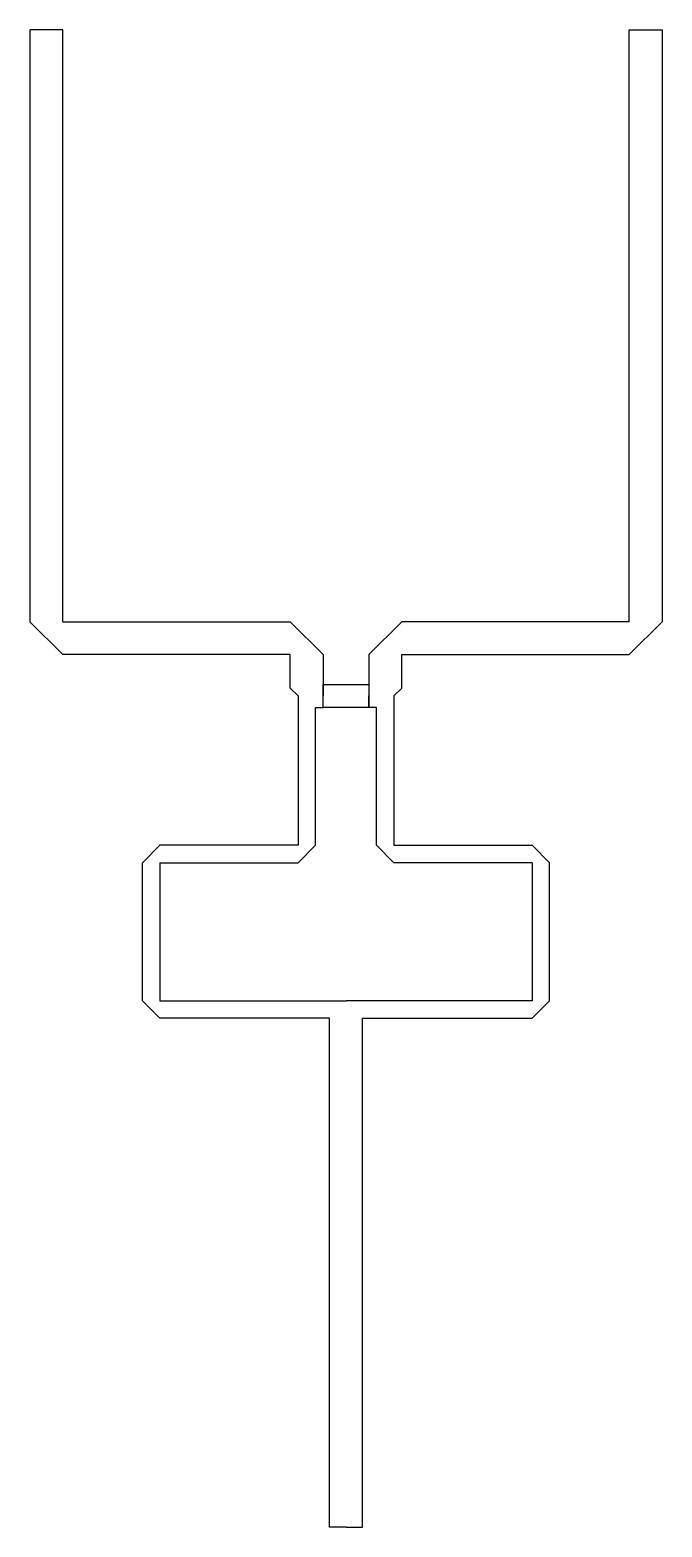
# Model space of a CAD drawing. Header units: millimetres. Extents: x -10.5 to 10.5, y 0 to 50.
import ezdxf

# ---------------------------------------------------------------- set-up
doc = ezdxf.new("R2010")
doc.units = ezdxf.units.MM
doc.header["$MEASUREMENT"] = 0

msp = doc.modelspace()

# ---------------------------------------------------------------- linework, layer by layer
for p, q in [((-9.451077, 29.1386), (-10.549017, 30.23654)), ((-0.762047, 29.1386), (-1.859987, 30.23654)), ((0.762047, 29.1386), (1.859987, 30.23654)), ((9.451077, 29.1386), (10.549017, 30.23654)), ((-1.600847, 27.7576), (-1.859987, 28.0167)), ((1.600847, 27.7576), (1.859987, 28.0167)), ((-6.20944, 22.768007), (-6.789147, 22.1883)), ((-1.02114, 22.768007), (-1.600847, 22.1883)), ((1.02114, 22.768007), (1.600847, 22.1883)), ((6.20944, 22.768007), (6.789147, 22.1883)), ((-6.789147, 17.579707), (-6.20944, 17)), ((6.789147, 17.579707), (6.20944, 17))]:
    msp.add_line(p, q)
for points in [[(-9.451077, 30.23654), (-9.451077, 50), (-10.549017, 50), (-10.549017, 30.23654)], [(9.451077, 30.23654), (9.451077, 50), (10.549017, 50), (10.549017, 30.23654)], [(-9.451077, 30.23654), (-1.859987, 30.23654)], [(9.451077, 30.23654), (1.859987, 30.23654)], [(-1.859987, 29.1386), (-9.451077, 29.1386)], [(-1.859987, 28.1386), (-1.859987, 29.1386)], [(-0.762047, 29.1386), (-0.762047, 28.1386)], [(0.762047, 29.1386), (0.762047, 28.1386)], [(1.859987, 29.1386), (9.451077, 29.1386)], [(1.859987, 28.1386), (1.859987, 29.1386)], [(-1.859987, 28.0167), (-1.859987, 28.1386)], [(-0.762047, 28.1386), (-0.762047, 27.7576)], [(0.762047, 28.1386), (0.762047, 27.7576)], [(1.859987, 28.0167), (1.859987, 28.1386)], [(-1.600887, 27.7576), (-1.600887, 27.75764)], [(-1.600847, 27.7576), (-1.600887, 27.7576)], [(-1.600847, 27.7576), (-1.600847, 27.3766)], [(-1.02114, 27.3766), (-0.762047, 27.3766), (-0.762047, 27.7576)], [(1.02114, 27.3766), (0.762047, 27.3766), (0.762047, 27.7576)], [(1.600847, 27.7576), (1.600847, 27.3766)], [(1.600847, 27.7576), (1.600887, 27.7576)], [(1.600887, 27.7576), (1.600887, 27.75764)], [(-1.600847, 27.3766), (-1.600847, 22.768007)], [(-1.02114, 22.768007), (-1.02114, 27.3766)], [(1.02114, 22.768007), (1.02114, 27.3766)], [(1.600847, 27.3766), (1.600847, 22.768007)], [(-1.600847, 22.768007), (-6.20944, 22.768007)], [(1.600847, 22.768007), (6.20944, 22.768007)], [(-6.789147, 17.579707), (-6.789147, 22.1883)], [(-6.20944, 22.1883), (-1.600847, 22.1883)], [(-6.20944, 22.1883), (-6.20944, 17.579707)], [(6.20944, 22.1883), (1.600847, 22.1883)], [(6.20944, 22.1883), (6.20944, 17.579707)], [(6.789147, 17.579707), (6.789147, 22.1883)], [(-6.20944, 17.579707), (0, 17.579707)], [(6.20944, 17.579707), (0, 17.579707)], [(-0.54897, 17), (-6.20944, 17)], [(0, 0), (-0.54897, 0), (-0.54897, 17)], [(0, 0), (0.54897, 0), (0.54897, 17)], [(0.54897, 17), (6.20944, 17)]]:
    msp.add_lwpolyline(points)
msp.add_lwpolyline([(-0.762047, 28.1386), (0.762047, 28.1386), (0.762047, 27.3766), (-0.762047, 27.3766)], close=True)

doc.saveas('drawing.dxf')
